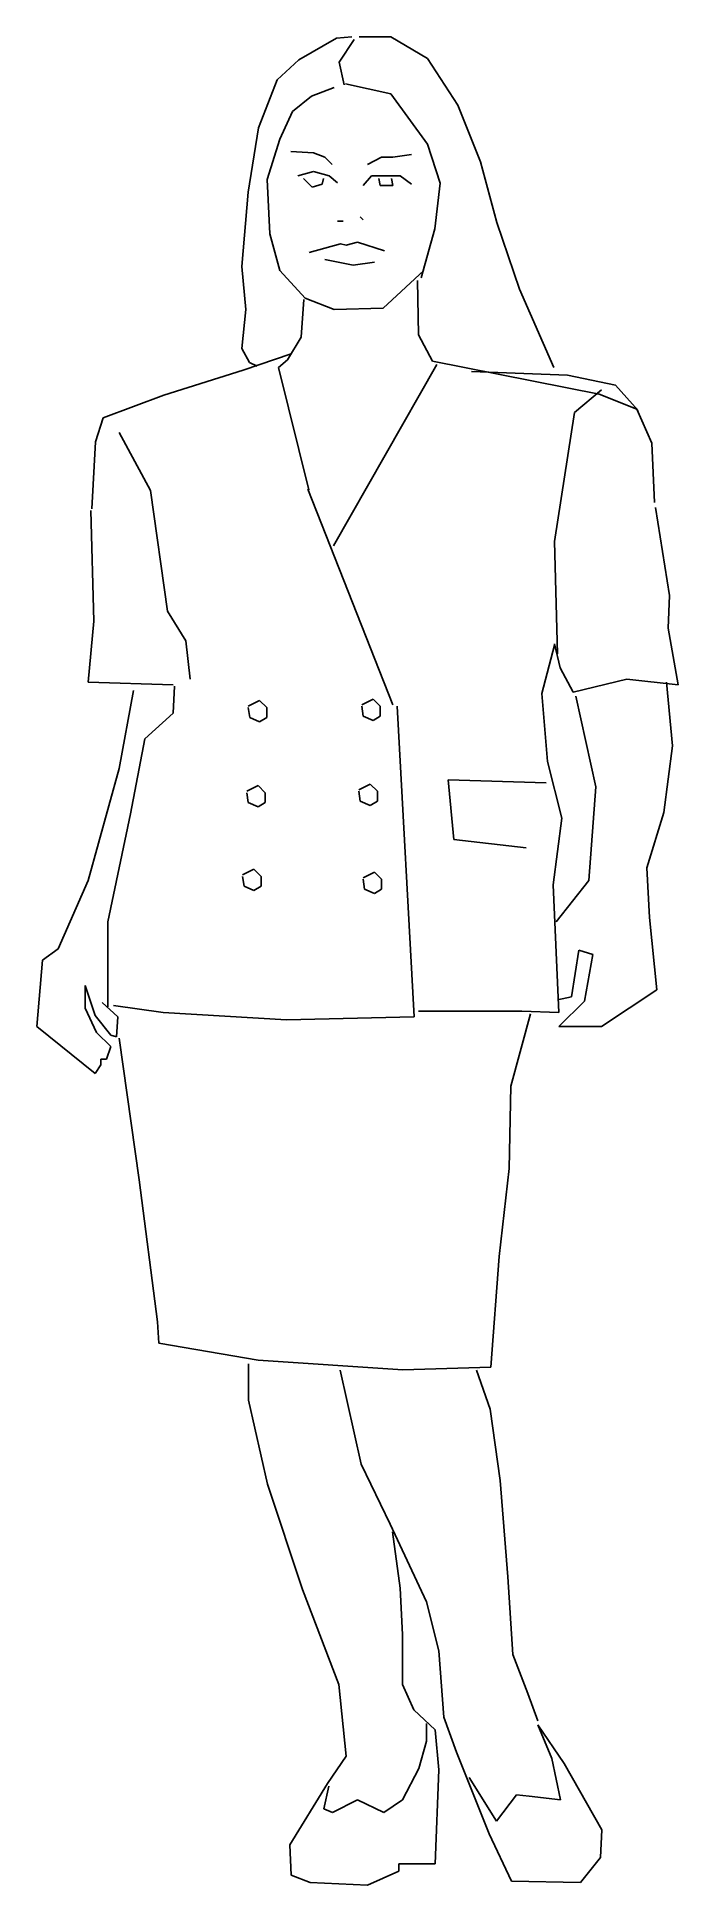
# Model space of a CAD drawing. Header units: millimetres. Extents: x -1587.23 to -1586.68, y 1864.24 to 1865.82.
import ezdxf

# ---------------------------------------------------------------- set-up
doc = ezdxf.new("R2010")
doc.units = ezdxf.units.MM
doc.header["$LTSCALE"] = 10
doc.layers.add('Humanos', color=2, linetype='Continuous')

msp = doc.modelspace()

# ---------------------------------------------------------------- linework, layer by layer
at = {"layer": 'Humanos'}
for p, q in [((-1586.9704, 1865.8206), (-1587.0029, 1865.8022)), ((-1586.9574, 1865.8217), (-1586.9704, 1865.8206)), ((-1586.9552, 1865.8195), (-1586.9682, 1865.8)), ((-1586.9509, 1865.8217), (-1586.9238, 1865.8217)), ((-1586.9238, 1865.8217), (-1586.8924, 1865.8033)), ((-1587.0029, 1865.8022), (-1587.0213, 1865.7849)), ((-1586.9682, 1865.8), (-1586.9639, 1865.7805)), ((-1586.8924, 1865.8033), (-1586.8664, 1865.7632)), ((-1587.0213, 1865.7849), (-1587.0375, 1865.7437)), ((-1586.992, 1865.7708), (-1587.0083, 1865.7578)), ((-1586.9725, 1865.7784), (-1586.992, 1865.7708)), ((-1586.9628, 1865.7816), (-1586.9238, 1865.773)), ((-1586.9238, 1865.773), (-1586.8924, 1865.7296)), ((-1587.0083, 1865.7578), (-1587.0191, 1865.734)), ((-1586.8664, 1865.7632), (-1586.8469, 1865.7145)), ((-1587.0375, 1865.7437), (-1587.0462, 1865.6885)), ((-1587.0191, 1865.734), (-1587.0299, 1865.6993)), ((-1587.0097, 1865.7233), (-1586.9902, 1865.7221)), ((-1586.9902, 1865.7221), (-1586.9804, 1865.7184)), ((-1586.922, 1865.7184), (-1586.9062, 1865.7208)), ((-1586.8924, 1865.7296), (-1586.8815, 1865.6961)), ((-1587.0036, 1865.7026), (-1586.9902, 1865.7062)), ((-1586.9902, 1865.7062), (-1586.9768, 1865.7026)), ((-1586.9804, 1865.7184), (-1586.9743, 1865.7123)), ((-1586.9439, 1865.7123), (-1586.9317, 1865.7184)), ((-1586.9317, 1865.7184), (-1586.922, 1865.7184)), ((-1586.8469, 1865.7145), (-1586.8328, 1865.6625)), ((-1587.0462, 1865.6885), (-1587.0516, 1865.6246)), ((-1587.0299, 1865.6993), (-1587.0278, 1865.6527)), ((-1586.9987, 1865.7001), (-1586.9914, 1865.6928)), ((-1586.9914, 1865.6928), (-1586.9829, 1865.6953)), ((-1586.9829, 1865.6953), (-1586.9816, 1865.7001)), ((-1586.9768, 1865.7026), (-1586.9695, 1865.6965)), ((-1586.9476, 1865.6941), (-1586.9403, 1865.7026)), ((-1586.9403, 1865.7026), (-1586.9305, 1865.7026)), ((-1586.9329, 1865.6941), (-1586.9342, 1865.7001)), ((-1586.922, 1865.6941), (-1586.9329, 1865.6941)), ((-1586.9305, 1865.7026), (-1586.9159, 1865.7026)), ((-1586.9232, 1865.7001), (-1586.922, 1865.6941)), ((-1586.9159, 1865.7026), (-1586.9062, 1865.6953)), ((-1586.8815, 1865.6961), (-1586.8859, 1865.6571)), ((-1586.9695, 1865.6636), (-1586.9646, 1865.6636)), ((-1586.95, 1865.6673), (-1586.9476, 1865.6648)), ((-1586.8859, 1865.6571), (-1586.8978, 1865.6148)), ((-1586.8328, 1865.6625), (-1586.8133, 1865.6051)), ((-1587.0278, 1865.6527), (-1587.0191, 1865.6213)), ((-1586.9938, 1865.6368), (-1586.967, 1865.6441)), ((-1586.967, 1865.6441), (-1586.9622, 1865.6429)), ((-1586.9622, 1865.6429), (-1586.9524, 1865.6454)), ((-1586.9524, 1865.6454), (-1586.9293, 1865.638)), ((-1586.9804, 1865.6307), (-1586.9561, 1865.6259)), ((-1586.9561, 1865.6259), (-1586.9378, 1865.6283)), ((-1587.0516, 1865.6246), (-1587.0484, 1865.5877)), ((-1587.0191, 1865.6213), (-1586.9975, 1865.5975)), ((-1586.9303, 1865.5888), (-1586.8956, 1865.6213)), ((-1586.901, 1865.6126), (-1586.9, 1865.5661)), ((-1586.9985, 1865.5964), (-1587.0007, 1865.5639)), ((-1586.9975, 1865.5975), (-1586.9725, 1865.5877)), ((-1586.8133, 1865.6051), (-1586.784, 1865.5379)), ((-1587.0484, 1865.5877), (-1587.0516, 1865.5541)), ((-1586.9725, 1865.5877), (-1586.9303, 1865.5888)), ((-1587.0007, 1865.5639), (-1587.0126, 1865.5444)), ((-1586.9, 1865.5661), (-1586.888, 1865.5433)), ((-1587.0516, 1865.5541), (-1587.0451, 1865.5422)), ((-1587.0094, 1865.5498), (-1587.0505, 1865.5357)), ((-1587.0505, 1865.5357), (-1587.1188, 1865.5141)), ((-1587.0451, 1865.5422), (-1587.0386, 1865.539)), ((-1587.0126, 1865.5444), (-1587.0202, 1865.5379)), ((-1587.0202, 1865.5379), (-1586.9942, 1865.4328)), ((-1586.8842, 1865.5406), (-1586.9731, 1865.3848)), ((-1586.888, 1865.5433), (-1586.745, 1865.5151)), ((-1586.8545, 1865.5346), (-1586.7721, 1865.5314)), ((-1586.7721, 1865.5314), (-1586.731, 1865.5227)), ((-1587.1188, 1865.5141), (-1587.1708, 1865.4946)), ((-1586.743, 1865.5187), (-1586.7661, 1865.4992)), ((-1586.745, 1865.5151), (-1586.7125, 1865.5021)), ((-1586.731, 1865.5227), (-1586.7115, 1865.5011)), ((-1586.7661, 1865.4992), (-1586.7832, 1865.3884)), ((-1586.7125, 1865.5021), (-1586.6996, 1865.4729)), ((-1587.1708, 1865.4946), (-1587.1773, 1865.474)), ((-1587.1302, 1865.4323), (-1587.157, 1865.4822)), ((-1587.1773, 1865.474), (-1587.1805, 1865.4166)), ((-1586.6996, 1865.4729), (-1586.6974, 1865.422)), ((-1587.1156, 1865.3287), (-1587.1302, 1865.4323)), ((-1586.9951, 1865.4335), (-1586.922, 1865.2484)), ((-1587.1814, 1865.4152), (-1587.1789, 1865.3202)), ((-1586.6967, 1865.4176), (-1586.6845, 1865.3421)), ((-1586.7832, 1865.3884), (-1586.7807, 1865.2922)), ((-1586.6845, 1865.3421), (-1586.6858, 1865.3141)), ((-1587.0998, 1865.3032), (-1587.1156, 1865.3287)), ((-1587.1789, 1865.3202), (-1587.1838, 1865.2679)), ((-1586.6858, 1865.3141), (-1586.6772, 1865.2654)), ((-1587.0961, 1865.2703), (-1587.0998, 1865.3032)), ((-1586.7941, 1865.2581), (-1586.7832, 1865.2995)), ((-1586.7783, 1865.28), (-1586.7832, 1865.3007)), ((-1586.7673, 1865.2593), (-1586.7783, 1865.28)), ((-1587.1838, 1865.2679), (-1587.1107, 1865.2654)), ((-1587.1448, 1865.2606), (-1587.157, 1865.1936)), ((-1587.1095, 1865.2642), (-1587.1107, 1865.2411)), ((-1586.7211, 1865.2703), (-1586.7673, 1865.2593)), ((-1586.6772, 1865.2654), (-1586.7211, 1865.2703)), ((-1586.6821, 1865.2131), (-1586.687, 1865.2679)), ((-1587.0462, 1865.2472), (-1587.0365, 1865.252)), ((-1587.045, 1865.2374), (-1587.0462, 1865.2459)), ((-1587.0365, 1865.252), (-1587.0304, 1865.2459)), ((-1587.0304, 1865.2459), (-1587.0304, 1865.2374)), ((-1586.9488, 1865.2484), (-1586.939, 1865.2532)), ((-1586.9476, 1865.2386), (-1586.9488, 1865.2472)), ((-1586.939, 1865.2532), (-1586.9329, 1865.2472)), ((-1586.9329, 1865.2472), (-1586.9329, 1865.2386)), ((-1586.9037, 1864.9805), (-1586.9183, 1865.2472)), ((-1586.7893, 1865.1997), (-1586.7941, 1865.2581)), ((-1586.7649, 1865.2557), (-1586.7479, 1865.1778)), ((-1587.1107, 1865.2411), (-1587.1351, 1865.2192)), ((-1587.0365, 1865.2338), (-1587.045, 1865.2374)), ((-1587.0304, 1865.2374), (-1587.0365, 1865.2338)), ((-1586.939, 1865.235), (-1586.9476, 1865.2386)), ((-1586.9329, 1865.2386), (-1586.939, 1865.235)), ((-1587.1351, 1865.2192), (-1587.1473, 1865.1546)), ((-1586.6894, 1865.1558), (-1586.6821, 1865.2131)), ((-1586.7771, 1865.151), (-1586.7893, 1865.1997)), ((-1587.157, 1865.1936), (-1587.1838, 1865.0974)), ((-1586.8745, 1865.1838), (-1586.8696, 1865.1327)), ((-1586.7905, 1865.1814), (-1586.8745, 1865.1838)), ((-1587.0474, 1865.1741), (-1587.0377, 1865.179)), ((-1587.0462, 1865.1644), (-1587.0474, 1865.1729)), ((-1587.0377, 1865.179), (-1587.0316, 1865.1729)), ((-1587.0316, 1865.1729), (-1587.0316, 1865.1644)), ((-1586.9512, 1865.1753), (-1586.9415, 1865.1802)), ((-1586.95, 1865.1656), (-1586.9512, 1865.1741)), ((-1586.9415, 1865.1619), (-1586.95, 1865.1656)), ((-1586.9415, 1865.1802), (-1586.9354, 1865.1741)), ((-1586.9354, 1865.1656), (-1586.9415, 1865.1619)), ((-1586.9354, 1865.1741), (-1586.9354, 1865.1656)), ((-1586.7479, 1865.1778), (-1586.7539, 1865.0974)), ((-1587.1473, 1865.1546), (-1587.1667, 1865.0621)), ((-1587.0377, 1865.1607), (-1587.0462, 1865.1644)), ((-1587.0316, 1865.1644), (-1587.0377, 1865.1607)), ((-1586.7844, 1865.0937), (-1586.7771, 1865.151)), ((-1586.704, 1865.1083), (-1586.6894, 1865.1558)), ((-1586.8696, 1865.1327), (-1586.8075, 1865.1254)), ((-1587.0511, 1865.1023), (-1587.0413, 1865.1071)), ((-1587.0413, 1865.1071), (-1587.0352, 1865.101)), ((-1586.9476, 1865.0998), (-1586.9378, 1865.1047)), ((-1586.9378, 1865.1047), (-1586.9317, 1865.0986)), ((-1586.7016, 1865.0657), (-1586.704, 1865.1083)), ((-1587.1838, 1865.0974), (-1587.2094, 1865.0389)), ((-1587.0498, 1865.0925), (-1587.0511, 1865.101)), ((-1587.0413, 1865.0889), (-1587.0498, 1865.0925)), ((-1587.0352, 1865.0925), (-1587.0413, 1865.0889)), ((-1587.0352, 1865.101), (-1587.0352, 1865.0925)), ((-1586.9463, 1865.0901), (-1586.9476, 1865.0986)), ((-1586.9378, 1865.0864), (-1586.9463, 1865.0901)), ((-1586.9317, 1865.0901), (-1586.9378, 1865.0864)), ((-1586.9317, 1865.0986), (-1586.9317, 1865.0901)), ((-1586.7795, 1864.9841), (-1586.7844, 1865.0937)), ((-1586.7539, 1865.0974), (-1586.7819, 1865.0621)), ((-1587.1667, 1865.0621), (-1587.1667, 1864.989)), ((-1586.6955, 1865.0036), (-1586.7016, 1865.0657)), ((-1587.2094, 1865.0389), (-1587.2228, 1865.0292)), ((-1587.2228, 1865.0292), (-1587.2276, 1864.972)), ((-1586.7686, 1864.9975), (-1586.7625, 1865.0377)), ((-1586.7625, 1865.0377), (-1586.7503, 1865.0341)), ((-1586.7503, 1865.0341), (-1586.7576, 1864.9939)), ((-1587.1862, 1865.0073), (-1587.1777, 1864.9817)), ((-1587.1862, 1864.9878), (-1587.1862, 1865.0073)), ((-1587.1582, 1864.9805), (-1587.1716, 1864.9927)), ((-1587.1619, 1864.9902), (-1587.1193, 1864.9841)), ((-1586.7807, 1864.9951), (-1586.7686, 1864.9975)), ((-1586.7576, 1864.9939), (-1586.7795, 1864.972)), ((-1586.743, 1864.972), (-1586.6955, 1865.0036)), ((-1587.1765, 1864.9671), (-1587.1862, 1864.9878)), ((-1587.1777, 1864.9817), (-1587.1643, 1864.9647)), ((-1587.1594, 1864.9634), (-1587.1582, 1864.9805)), ((-1587.1193, 1864.9841), (-1587.0133, 1864.978)), ((-1587.0133, 1864.978), (-1586.9037, 1864.9805)), ((-1586.9001, 1864.9854), (-1586.8112, 1864.9854)), ((-1586.8209, 1864.9208), (-1586.8039, 1864.9829)), ((-1586.8112, 1864.9854), (-1586.7795, 1864.9841)), ((-1587.2276, 1864.972), (-1587.1777, 1864.9318)), ((-1587.1643, 1864.9549), (-1587.1765, 1864.9671)), ((-1587.1643, 1864.9647), (-1587.1594, 1864.9634)), ((-1587.157, 1864.9622), (-1587.14, 1864.8404)), ((-1586.7795, 1864.972), (-1586.743, 1864.972)), ((-1587.1728, 1864.944), (-1587.168, 1864.944)), ((-1587.1728, 1864.9391), (-1587.1728, 1864.944)), ((-1587.168, 1864.944), (-1587.1643, 1864.9549)), ((-1587.1777, 1864.9318), (-1587.1728, 1864.9391)), ((-1586.8221, 1864.8502), (-1586.8209, 1864.9208)), ((-1586.8307, 1864.7747), (-1586.8221, 1864.8502)), ((-1587.14, 1864.8404), (-1587.1241, 1864.7187)), ((-1586.838, 1864.6797), (-1586.8307, 1864.7747)), ((-1587.1241, 1864.7187), (-1587.1229, 1864.7004)), ((-1587.1229, 1864.7004), (-1587.0377, 1864.6858)), ((-1587.0459, 1864.6824), (-1587.0459, 1864.6512)), ((-1587.0377, 1864.6858), (-1586.9135, 1864.6773)), ((-1586.9674, 1864.677), (-1586.9492, 1864.5964)), ((-1586.9135, 1864.6773), (-1586.838, 1864.6797)), ((-1586.8384, 1864.6437), (-1586.8502, 1864.677)), ((-1587.0459, 1864.6512), (-1587.0298, 1864.5792)), ((-1586.8298, 1864.5824), (-1586.8384, 1864.6437)), ((-1586.9492, 1864.5964), (-1586.9244, 1864.5448)), ((-1587.0298, 1864.5792), (-1586.9997, 1864.4888)), ((-1586.8233, 1864.4996), (-1586.8298, 1864.5824)), ((-1586.9244, 1864.5448), (-1586.8932, 1864.4781)), ((-1586.9158, 1864.4899), (-1586.9223, 1864.5383)), ((-1586.819, 1864.4329), (-1586.8233, 1864.4996)), ((-1586.9997, 1864.4888), (-1586.9685, 1864.4071)), ((-1586.9137, 1864.4501), (-1586.9158, 1864.4899)), ((-1586.8932, 1864.4781), (-1586.8825, 1864.4361)), ((-1586.9137, 1864.4071), (-1586.9137, 1864.4501)), ((-1586.8825, 1864.4361), (-1586.8782, 1864.3791)), ((-1586.8061, 1864.3996), (-1586.819, 1864.4329)), ((-1586.9685, 1864.4071), (-1586.9621, 1864.3458)), ((-1586.904, 1864.3856), (-1586.9137, 1864.4071)), ((-1586.7975, 1864.3759), (-1586.8061, 1864.3996)), ((-1586.8857, 1864.3684), (-1586.904, 1864.3856)), ((-1586.8932, 1864.3587), (-1586.8932, 1864.3738)), ((-1586.8782, 1864.3791), (-1586.8674, 1864.349)), ((-1586.7975, 1864.3727), (-1586.7857, 1864.3437)), ((-1586.7749, 1864.3394), (-1586.7975, 1864.3727)), ((-1586.8997, 1864.3351), (-1586.8932, 1864.3587)), ((-1586.8825, 1864.334), (-1586.8857, 1864.3684)), ((-1586.9621, 1864.3458), (-1586.9782, 1864.3221)), ((-1586.8674, 1864.349), (-1586.8395, 1864.2791)), ((-1586.7857, 1864.3437), (-1586.7782, 1864.3082)), ((-1586.9137, 1864.3082), (-1586.8997, 1864.3351)), ((-1586.8857, 1864.2533), (-1586.8825, 1864.334)), ((-1586.833, 1864.2899), (-1586.8567, 1864.3275)), ((-1586.7427, 1864.2824), (-1586.7749, 1864.3394)), ((-1586.9782, 1864.3221), (-1587.0105, 1864.2695)), ((-1586.9771, 1864.32), (-1586.9814, 1864.3006)), ((-1586.9739, 1864.2974), (-1586.9524, 1864.3082)), ((-1586.9524, 1864.3082), (-1586.9298, 1864.2974)), ((-1586.9298, 1864.2974), (-1586.9137, 1864.3082)), ((-1586.8158, 1864.3125), (-1586.833, 1864.2899)), ((-1586.8051, 1864.3114), (-1586.8158, 1864.3125)), ((-1586.7782, 1864.3082), (-1586.8051, 1864.3114)), ((-1586.9814, 1864.3006), (-1586.9739, 1864.2974)), ((-1586.8395, 1864.2791), (-1586.8201, 1864.2383)), ((-1586.7438, 1864.2587), (-1586.7427, 1864.2824)), ((-1587.0105, 1864.2695), (-1587.0094, 1864.2436)), ((-1586.9438, 1864.235), (-1586.9169, 1864.2469)), ((-1586.9169, 1864.2533), (-1586.8857, 1864.2533)), ((-1586.9169, 1864.2469), (-1586.9169, 1864.2533)), ((-1586.761, 1864.2372), (-1586.7438, 1864.2587)), ((-1587.0094, 1864.2436), (-1586.9932, 1864.2372)), ((-1586.9932, 1864.2372), (-1586.9438, 1864.235)), ((-1586.8201, 1864.2383), (-1586.761, 1864.2372))]:
    msp.add_line(p, q, dxfattribs=at)

doc.saveas('drawing.dxf')
